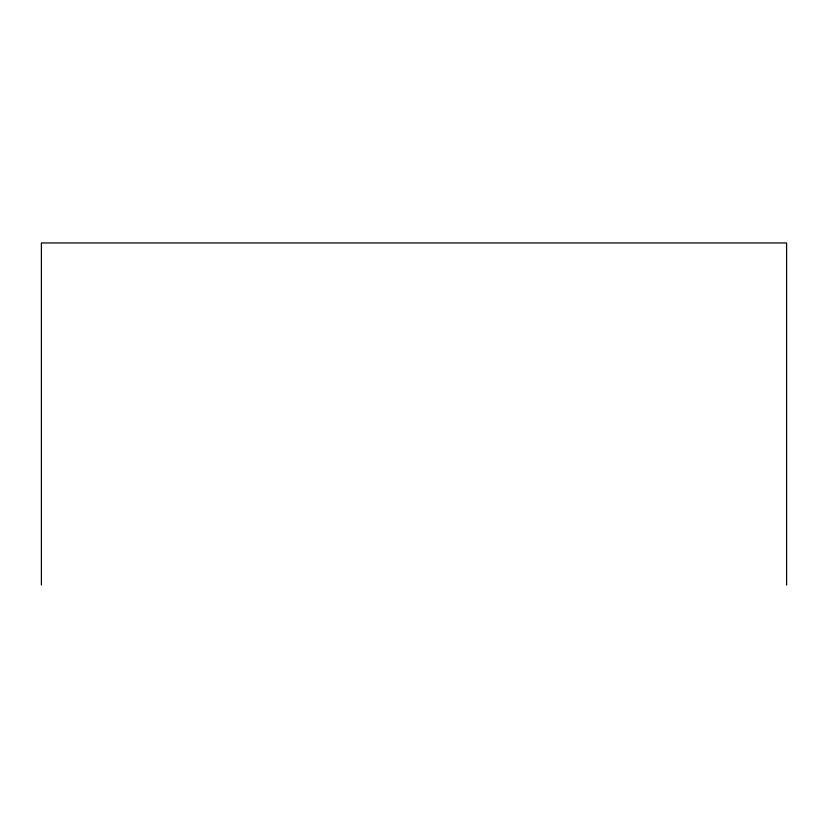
<?xml version="1.0" encoding="UTF-8"?>
<svg xmlns="http://www.w3.org/2000/svg" width="828" height="828" viewBox="0 0 828 828"><rect width="100%" height="100%" fill="white"/><g stroke="black" fill="none" stroke-linecap="round" stroke-linejoin="round"><path stroke-width="1.24" d="M786.6 585.044L786.6 242.956L41.4 242.956L41.4 585.044"/></g></svg>
